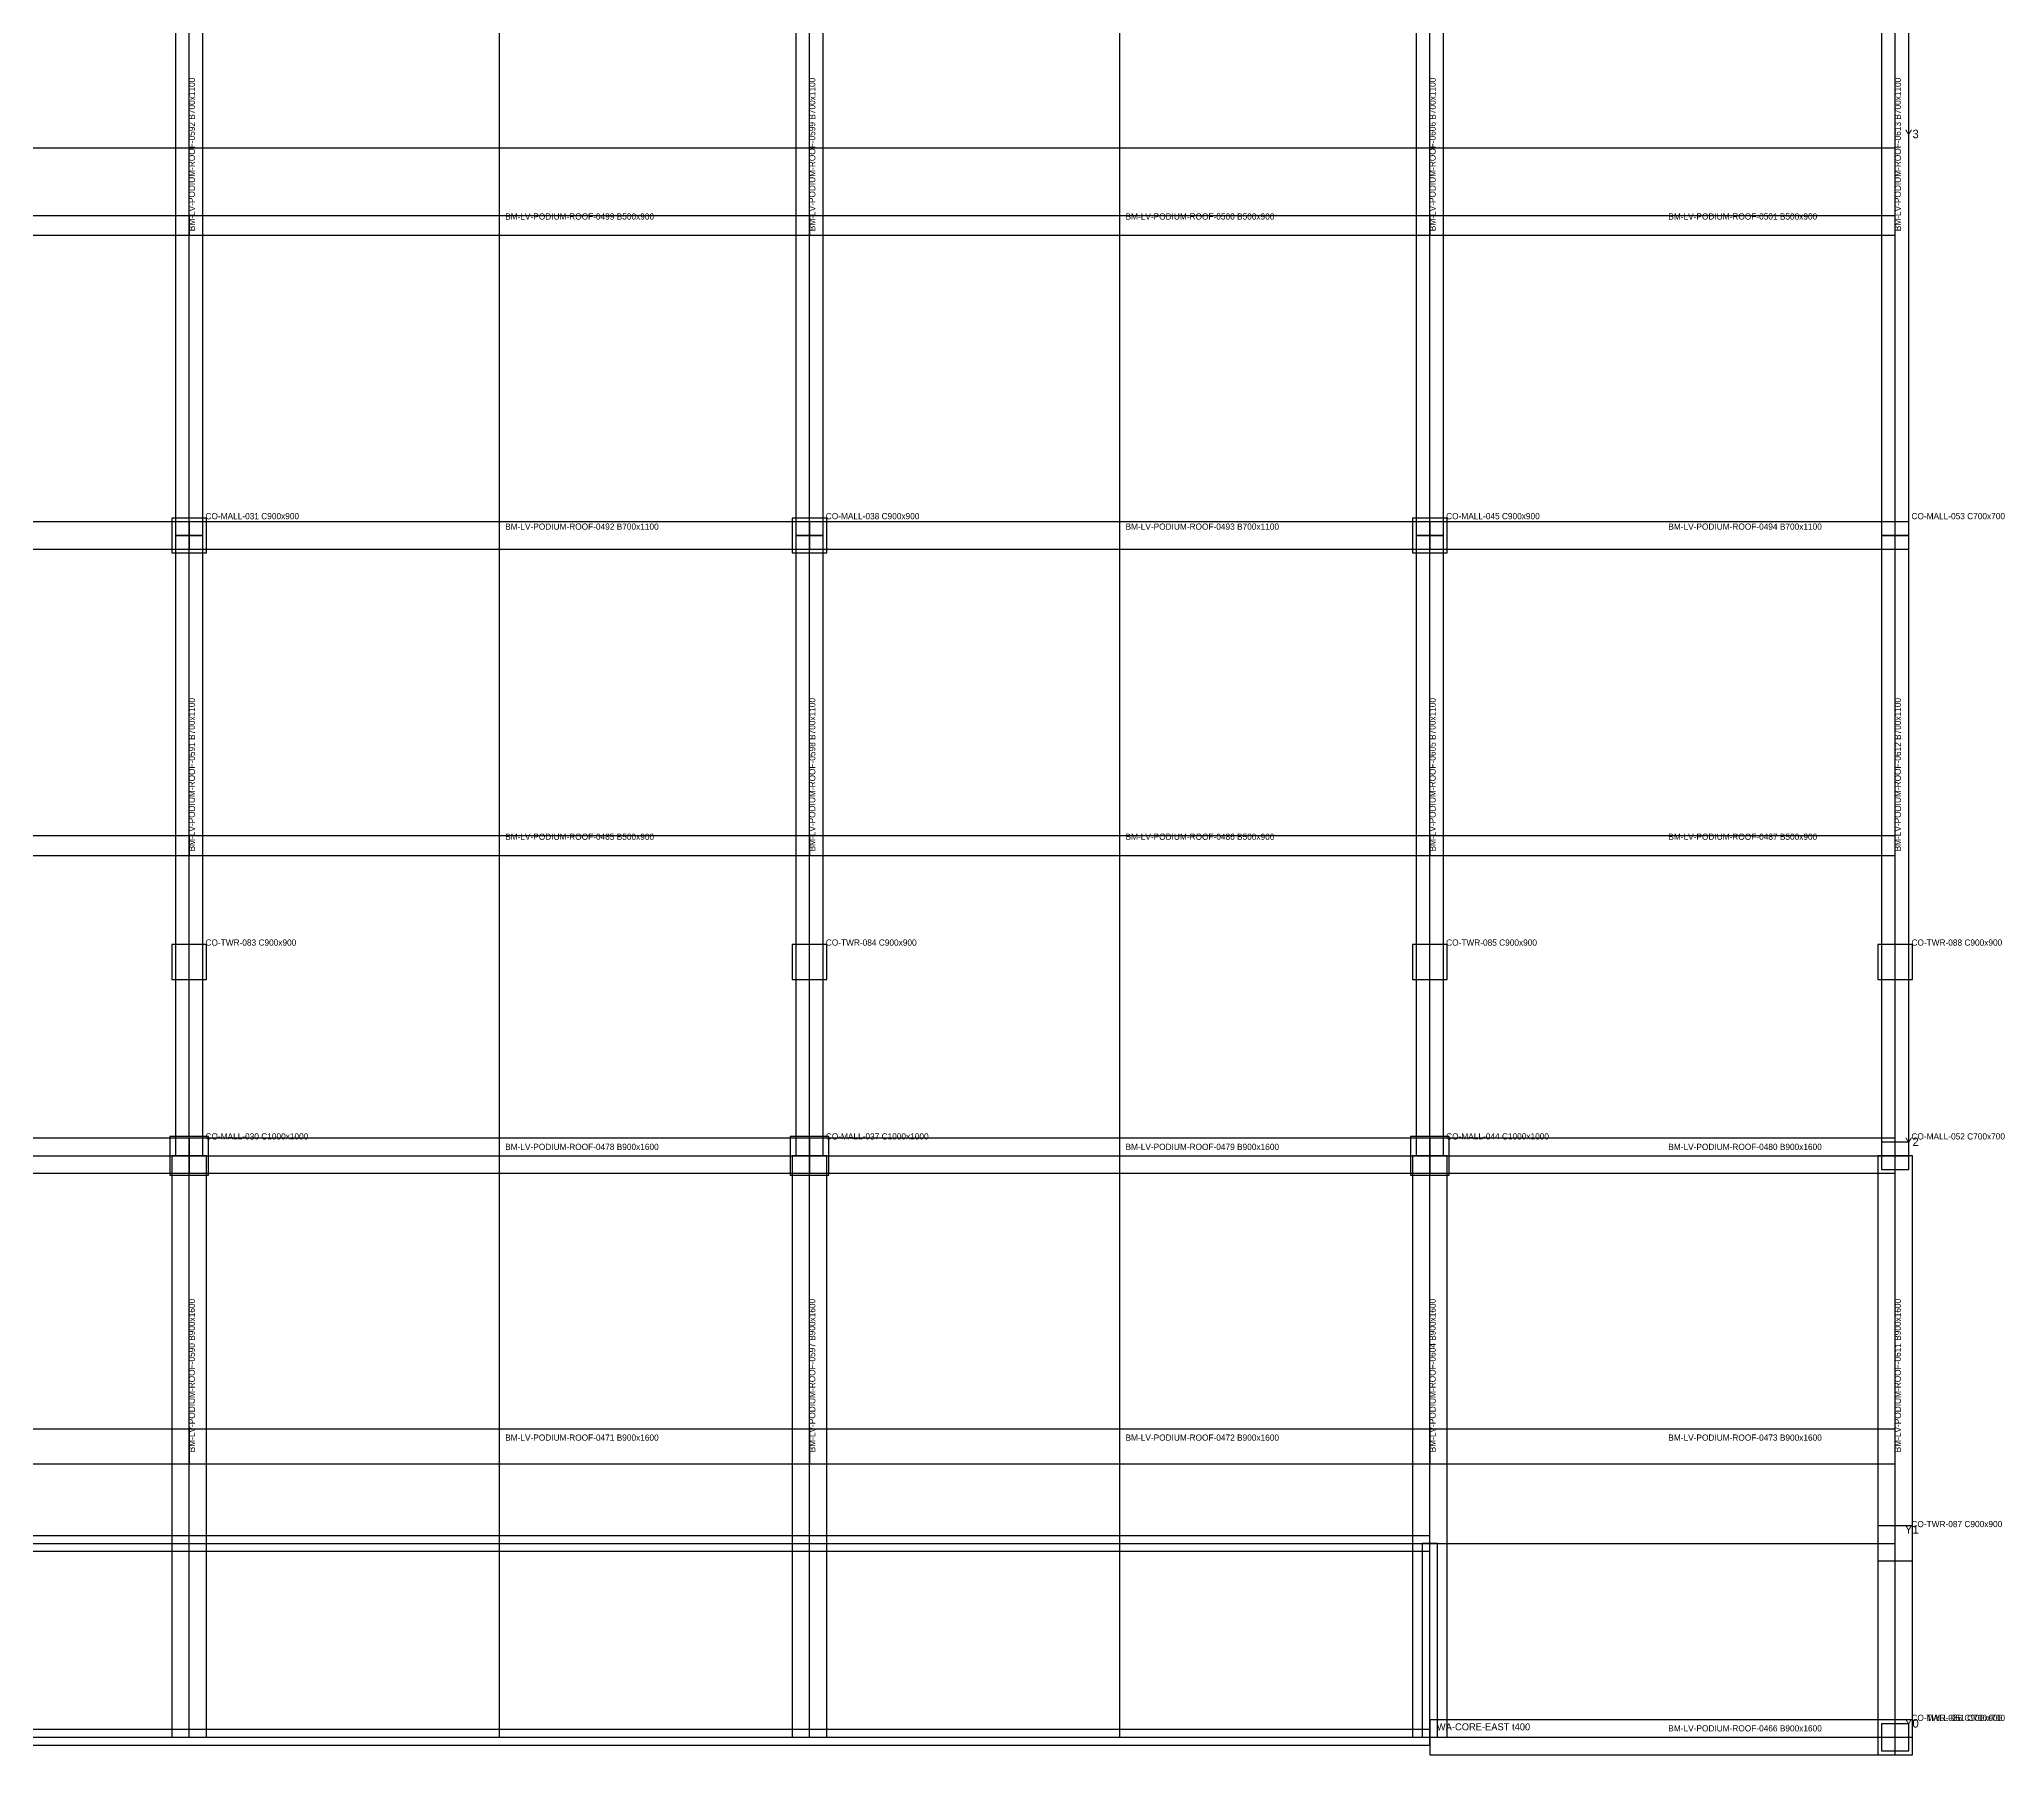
# Model space of a CAD drawing. Header units: millimetres. Extents: x -450 to 225826, y -254450 to 109948.
# Drawn here: x 175134 to 225826, y -127450 to -83199 of the extents above; entities that cross this region are included whole.
import ezdxf

# ---------------------------------------------------------------- set-up
doc = ezdxf.new("R2010")
doc.units = ezdxf.units.MM
for name, color, linetype in [('LV-PODIUM-ROOF_BEAM', 5, 'Continuous'), ('LV-PODIUM-ROOF_COLUMN', 1, 'Continuous'), ('LV-PODIUM-ROOF_GRID', 8, 'Continuous'), ('LV-PODIUM-ROOF_SLAB', 7, 'Continuous'), ('LV-PODIUM-ROOF_WALL', 3, 'Continuous'), ('TEXT', 7, 'Continuous')]:
    doc.layers.add(name, color=color, linetype=linetype)

msp = doc.modelspace()

# ---------------------------------------------------------------- linework, layer by layer
at = {"layer": 'LV-PODIUM-ROOF_BEAM'}
for points in [[(178650, -96000), (179350, -96000), (179350, -80000), (178650, -80000), (178650, -96000)], [(194650, -96000), (195350, -96000), (195350, -80000), (194650, -80000), (194650, -96000)], [(210650, -96000), (211350, -96000), (211350, -80000), (210650, -80000), (210650, -96000)], [(222650, -96000), (223350, -96000), (223350, -80000), (222650, -80000), (222650, -96000)], [(163000, -87750), (163000, -88250), (179000, -88250), (179000, -87750), (163000, -87750)], [(179000, -87750), (179000, -88250), (195000, -88250), (195000, -87750), (179000, -87750)], [(195000, -87750), (195000, -88250), (211000, -88250), (211000, -87750), (195000, -87750)], [(211000, -87750), (211000, -88250), (223000, -88250), (223000, -87750), (211000, -87750)], [(163000, -95650), (163000, -96350), (179000, -96350), (179000, -95650), (163000, -95650)], [(179000, -95650), (179000, -96350), (195000, -96350), (195000, -95650), (179000, -95650)], [(195000, -95650), (195000, -96350), (211000, -96350), (211000, -95650), (195000, -95650)], [(211000, -95650), (211000, -96350), (223000, -96350), (223000, -95650), (211000, -95650)], [(178650, -112000), (179350, -112000), (179350, -96000), (178650, -96000), (178650, -112000)], [(194650, -112000), (195350, -112000), (195350, -96000), (194650, -96000), (194650, -112000)], [(210650, -112000), (211350, -112000), (211350, -96000), (210650, -96000), (210650, -112000)], [(222650, -112000), (223350, -112000), (223350, -96000), (222650, -96000), (222650, -112000)], [(163000, -103750), (163000, -104250), (179000, -104250), (179000, -103750), (163000, -103750)], [(179000, -103750), (179000, -104250), (195000, -104250), (195000, -103750), (179000, -103750)], [(195000, -103750), (195000, -104250), (211000, -104250), (211000, -103750), (195000, -103750)], [(211000, -103750), (211000, -104250), (223000, -104250), (223000, -103750), (211000, -103750)], [(163000, -111550), (163000, -112450), (179000, -112450), (179000, -111550), (163000, -111550)], [(178550, -127000), (179450, -127000), (179450, -112000), (178550, -112000), (178550, -127000)], [(179000, -111550), (179000, -112450), (195000, -112450), (195000, -111550), (179000, -111550)], [(194550, -127000), (195450, -127000), (195450, -112000), (194550, -112000), (194550, -127000)], [(195000, -111550), (195000, -112450), (211000, -112450), (211000, -111550), (195000, -111550)], [(210550, -127000), (211450, -127000), (211450, -112000), (210550, -112000), (210550, -127000)], [(211000, -111550), (211000, -112450), (223000, -112450), (223000, -111550), (211000, -111550)], [(222550, -127000), (223450, -127000), (223450, -112000), (222550, -112000), (222550, -127000)], [(163000, -119050), (163000, -119950), (179000, -119950), (179000, -119050), (163000, -119050)], [(179000, -119050), (179000, -119950), (195000, -119950), (195000, -119050), (179000, -119050)], [(195000, -119050), (195000, -119950), (211000, -119950), (211000, -119050), (195000, -119050)], [(211000, -119050), (211000, -119950), (223000, -119950), (223000, -119050), (211000, -119050)], [(211000, -126550), (211000, -127450), (223000, -127450), (223000, -126550), (211000, -126550)]]:
    msp.add_lwpolyline(points, close=True, dxfattribs=at)
at = {"layer": 'LV-PODIUM-ROOF_COLUMN'}
for points in [[(178550, -96450), (179450, -96450), (179450, -95550), (178550, -95550), (178550, -96450)], [(194550, -96450), (195450, -96450), (195450, -95550), (194550, -95550), (194550, -96450)], [(210550, -96450), (211450, -96450), (211450, -95550), (210550, -95550), (210550, -96450)], [(222650, -96350), (223350, -96350), (223350, -95650), (222650, -95650), (222650, -96350)], [(178550, -107450), (179450, -107450), (179450, -106550), (178550, -106550), (178550, -107450)], [(194550, -107450), (195450, -107450), (195450, -106550), (194550, -106550), (194550, -107450)], [(210550, -107450), (211450, -107450), (211450, -106550), (210550, -106550), (210550, -107450)], [(222550, -107450), (223450, -107450), (223450, -106550), (222550, -106550), (222550, -107450)], [(178500, -112500), (179500, -112500), (179500, -111500), (178500, -111500), (178500, -112500)], [(194500, -112500), (195500, -112500), (195500, -111500), (194500, -111500), (194500, -112500)], [(210500, -112500), (211500, -112500), (211500, -111500), (210500, -111500), (210500, -112500)], [(222650, -112350), (223350, -112350), (223350, -111650), (222650, -111650), (222650, -112350)], [(222550, -122450), (223450, -122450), (223450, -121550), (222550, -121550), (222550, -122450)], [(222550, -127450), (223450, -127450), (223450, -126550), (222550, -126550), (222550, -127450)], [(222650, -127350), (223350, -127350), (223350, -126650), (222650, -126650), (222650, -127350)]]:
    msp.add_lwpolyline(points, close=True, dxfattribs=at)
at = {"layer": 'LV-PODIUM-ROOF_GRID'}
for points in [[(179000, -127000), (179000, -25000)], [(187000, -127000), (187000, -25000)], [(195000, -127000), (195000, -25000)], [(203000, -127000), (203000, -25000)], [(211000, -127000), (211000, -25000)], [(223000, -127000), (223000, -25000)], [(119000, -86000), (223000, -86000)], [(119000, -112000), (223000, -112000)], [(119000, -122000), (223000, -122000)], [(119000, -127000), (223000, -127000)]]:
    msp.add_lwpolyline(points, dxfattribs=at)
at = {"layer": 'LV-PODIUM-ROOF_SLAB'}
msp.add_lwpolyline([(119000, -127000), (223000, -127000), (223000, -25000), (119000, -25000), (119000, -127000)], close=True, dxfattribs=at)
at = {"layer": 'LV-PODIUM-ROOF_WALL'}
for points in [[(131000, -121800), (131000, -122200), (211000, -122200), (211000, -121800), (131000, -121800)], [(210800, -127000), (211200, -127000), (211200, -122000), (210800, -122000), (210800, -127000)], [(131000, -126800), (131000, -127200), (211000, -127200), (211000, -126800), (131000, -126800)]]:
    msp.add_lwpolyline(points, close=True, dxfattribs=at)

# ---------------------------------------------------------------- texts
at = {"layer": 'TEXT'}
for s, p in [('BM-LV-PODIUM-ROOF-0592 B700x1100', (179150, -88150)), ('BM-LV-PODIUM-ROOF-0599 B700x1100', (195150, -88150)), ('BM-LV-PODIUM-ROOF-0606 B700x1100', (211150, -88150)), ('BM-LV-PODIUM-ROOF-0613 B700x1100', (223150, -88150)), ('BM-LV-PODIUM-ROOF-0591 B700x1100', (179150, -104150)), ('BM-LV-PODIUM-ROOF-0598 B700x1100', (195150, -104150)), ('BM-LV-PODIUM-ROOF-0605 B700x1100', (211150, -104150)), ('BM-LV-PODIUM-ROOF-0612 B700x1100', (223150, -104150)), ('BM-LV-PODIUM-ROOF-0590 B900x1600', (179150, -119650)), ('BM-LV-PODIUM-ROOF-0597 B900x1600', (195150, -119650)), ('BM-LV-PODIUM-ROOF-0604 B900x1600', (211150, -119650)), ('BM-LV-PODIUM-ROOF-0611 B900x1600', (223150, -119650))]:
    msp.add_text(s, height=160, rotation=90, dxfattribs=at).set_placement(p)
for s, height, p in [('Y3', 220, (223250, -85750)), ('BM-LV-PODIUM-ROOF-0499 B500x900', 160, (187150, -87850)), ('BM-LV-PODIUM-ROOF-0500 B500x900', 160, (203150, -87850)), ('BM-LV-PODIUM-ROOF-0501 B500x900', 160, (217150, -87850)), ('CO-MALL-031 C900x900', 160, (179420, -95580)), ('BM-LV-PODIUM-ROOF-0492 B700x1100', 160, (187150, -95850)), ('CO-MALL-038 C900x900', 160, (195420, -95580)), ('BM-LV-PODIUM-ROOF-0493 B700x1100', 160, (203150, -95850)), ('CO-MALL-045 C900x900', 160, (211420, -95580)), ('BM-LV-PODIUM-ROOF-0494 B700x1100', 160, (217150, -95850)), ('CO-MALL-053 C700x700', 160, (223420, -95580)), ('BM-LV-PODIUM-ROOF-0485 B500x900', 160, (187150, -103850)), ('BM-LV-PODIUM-ROOF-0486 B500x900', 160, (203150, -103850)), ('BM-LV-PODIUM-ROOF-0487 B500x900', 160, (217150, -103850)), ('CO-TWR-083 C900x900', 160, (179420, -106580)), ('CO-TWR-084 C900x900', 160, (195420, -106580)), ('CO-TWR-085 C900x900', 160, (211420, -106580)), ('CO-TWR-088 C900x900', 160, (223420, -106580)), ('CO-MALL-030 C1000x1000', 160, (179420, -111580)), ('CO-MALL-037 C1000x1000', 160, (195420, -111580)), ('CO-MALL-044 C1000x1000', 160, (211420, -111580)), ('CO-MALL-052 C700x700', 160, (223420, -111580)), ('BM-LV-PODIUM-ROOF-0478 B900x1600', 160, (187150, -111850)), ('BM-LV-PODIUM-ROOF-0479 B900x1600', 160, (203150, -111850)), ('BM-LV-PODIUM-ROOF-0480 B900x1600', 160, (217150, -111850)), ('Y2', 220, (223250, -111750)), ('BM-LV-PODIUM-ROOF-0471 B900x1600', 160, (187150, -119350)), ('BM-LV-PODIUM-ROOF-0472 B900x1600', 160, (203150, -119350)), ('BM-LV-PODIUM-ROOF-0473 B900x1600', 160, (217150, -119350)), ('Y1', 220, (223250, -121750)), ('CO-TWR-087 C900x900', 160, (223420, -121580)), ('WA-CORE-EAST t400', 180, (211180, -126820)), ('BM-LV-PODIUM-ROOF-0466 B900x1600', 160, (217150, -126850)), ('Y0', 220, (223250, -126750)), ('CO-MALL-051 C700x700', 160, (223420, -126580)), ('CO-TWR-086 C900x900', 160, (223420, -126580))]:
    msp.add_text(s, height=height, dxfattribs=at).set_placement(p)

doc.saveas('drawing.dxf')
